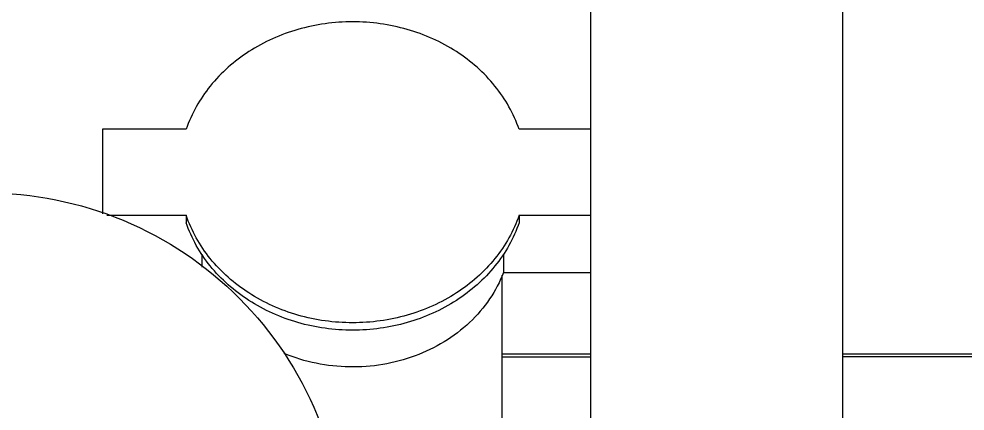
# Model space of a CAD drawing. Header units: millimetres. Extents: x 9130 to 9550, y -18883 to -17651.
# Drawn here: x 9353.588 to 9355.494, y -18042.881 to -18042.091 of the extents above; entities that cross this region are included whole.
import ezdxf

# ---------------------------------------------------------------- set-up
doc = ezdxf.new("R2010")
doc.units = ezdxf.units.MM
for name, color, linetype in [('1430851_DXF_CONTINUOUS_LINE', 7, 'Continuous'), ('1430853_DXF_CONTINUOUS_LINE', 7, 'Continuous'), ('2630754_DKREDXF_CONTINUOUS_LINE', 7, 'Continuous'), ('3570559_DXF_CONTINUOUS_LINE', 7, 'Continuous'), ('3570567_DXF_CONTINUOUS_LINE', 7, 'Continuous'), ('3570569_DXF_CONTINUOUS_LINE', 7, 'Continuous'), ('3884027_DKREDXF_CONTINUOUS_LINE', 7, 'Continuous')]:
    doc.layers.add(name, color=color, linetype=linetype)

msp = doc.modelspace()

# ---------------------------------------------------------------- linework, layer by layer
at = {"layer": '1430851_DXF_CONTINUOUS_LINE', "color": 7, "linetype": 'Continuous'}
msp.add_line((9354.5614, -18043.0477), (9354.5614, -18042.6072), dxfattribs=at)
at = {"layer": '1430853_DXF_CONTINUOUS_LINE', "color": 7, "linetype": 'Continuous'}
for p, q in [((9353.9245, -18042.3134), (9353.7559, -18042.3134)), ((9353.7559, -18042.3134), (9353.7559, -18042.484)), ((9354.7399, -18042.3134), (9354.5953, -18042.3134)), ((9353.7644, -18042.4866), (9353.9245, -18042.4866)), ((9353.9245, -18042.4866), (9353.9245, -18042.5016)), ((9354.5953, -18042.4866), (9354.5953, -18042.5016)), ((9354.5953, -18042.4866), (9354.7399, -18042.4866)), ((9353.9559, -18042.5646), (9353.9559, -18042.5914)), ((9354.5639, -18042.5646), (9354.5639, -18042.6016)), ((9354.5639, -18042.6016), (9354.7399, -18042.6016))]:
    msp.add_line(p, q, dxfattribs=at)
for points, knots in [([(9354.5953, -18042.3134), (9354.5845, -18042.282), (9354.5502, -18042.2214), (9354.4707, -18042.1516), (9354.3706, -18042.107), (9354.2599, -18042.0918), (9354.1492, -18042.107), (9354.0491, -18042.1516), (9353.9696, -18042.2214), (9353.9353, -18042.282), (9353.9245, -18042.3134)], [0, 0, 0, 0, 0.11761, 0.240551, 0.368703, 0.5, 0.631297, 0.759449, 0.88239, 1, 1, 1, 1]), ([(9354.5953, -18042.4866), (9354.5845, -18042.518), (9354.5502, -18042.5786), (9354.4707, -18042.6484), (9354.3706, -18042.693), (9354.2599, -18042.7082), (9354.1492, -18042.693), (9354.0491, -18042.6484), (9353.9696, -18042.5786), (9353.9353, -18042.518), (9353.9245, -18042.4866)], [0, 0, 0, 0, 0.11761, 0.240551, 0.368703, 0.5, 0.631297, 0.759449, 0.88239, 1, 1, 1, 1]), ([(9354.5953, -18042.5016), (9354.5845, -18042.533), (9354.5502, -18042.5936), (9354.4707, -18042.6634), (9354.3706, -18042.708), (9354.2599, -18042.7232), (9354.1492, -18042.708), (9354.0491, -18042.6634), (9353.9696, -18042.5936), (9353.9353, -18042.533), (9353.9245, -18042.5016)], [0, 0, 0, 0, 0.11761, 0.240551, 0.368703, 0.5, 0.631297, 0.759449, 0.88239, 1, 1, 1, 1]), ([(9354.5639, -18042.6016), (9354.5567, -18042.6204), (9354.5376, -18042.6569), (9354.4826, -18042.721), (9354.3868, -18042.7784), (9354.2535, -18042.8003), (9354.1635, -18042.7822), (9354.1223, -18042.7652)], [0, 0, 0, 0, 0.116131, 0.235581, 0.483973, 0.742258, 1, 1, 1, 1])]:
    msp.add_open_spline(points, degree=3, knots=knots, dxfattribs=at)
at = {"layer": '2630754_DKREDXF_CONTINUOUS_LINE', "color": 7, "linetype": 'Continuous'}
for p, q in [((9354.7399, -18042.9545), (9354.7399, -18041.5815)), ((9355.2479, -18042.9545), (9355.2479, -18041.5815))]:
    msp.add_line(p, q, dxfattribs=at)
at = {"layer": '3570559_DXF_CONTINUOUS_LINE', "color": 3, "linetype": 'Continuous'}
msp.add_line((9355.5589, -18042.7715), (9355.2479, -18042.7715), dxfattribs=at)
at = {"layer": '3570567_DXF_CONTINUOUS_LINE', "color": 7, "linetype": 'Continuous'}
msp.add_line((9354.5614, -18042.7715), (9354.7399, -18042.7715), dxfattribs=at)
at = {"layer": '3570569_DXF_CONTINUOUS_LINE', "color": 7, "linetype": 'Continuous'}
for p, q in [((9354.7399, -18042.7665), (9354.5614, -18042.7665)), ((9355.5589, -18042.7665), (9355.2479, -18042.7665))]:
    msp.add_line(p, q, dxfattribs=at)
at = {"layer": '3884027_DKREDXF_CONTINUOUS_LINE', "color": 6, "linetype": 'Continuous'}
msp.add_open_spline([(9353.5211, -18042.4415), (9353.6151, -18042.4415), (9353.8053, -18042.4793), (9354.0453, -18042.6409), (9354.2058, -18042.8819), (9354.2433, -18043.0723), (9354.2433, -18043.1665)], degree=3, knots=[0, 0, 0, 0, 0.249751, 0.499647, 0.74975, 1, 1, 1, 1], dxfattribs=at)

doc.saveas('drawing.dxf')
